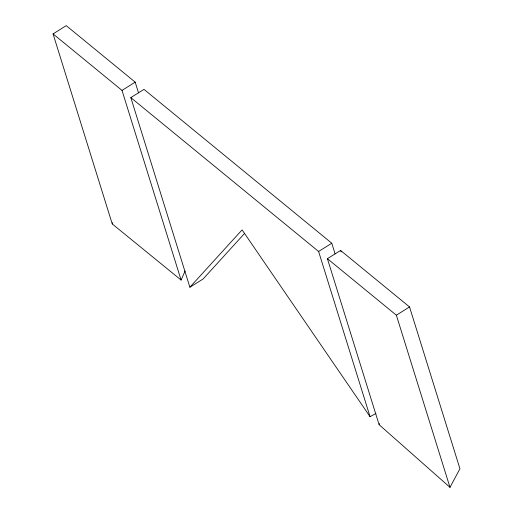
<?xml version="1.0" encoding="UTF-8"?>
<svg xmlns="http://www.w3.org/2000/svg" width="513" height="513" viewBox="0 0 513 513"><rect width="100%" height="100%" fill="white"/><g stroke="black" fill="none" stroke-linecap="round" stroke-linejoin="round"><path stroke-width="0.77" d="M185.135 270.941L181.083 280.053L112.244 223.931L112.828 222.629M379.107 424.693L327.409 258.693L340.587 250.447L409.541 306.947L459.943 468.76L449.978 487.35L379.107 424.693L379.735 423.533M335.117 253.941L331.783 243.233L143.999 89.365L130.815 97.611L189.874 287.222L242.085 229.875L370.065 416.697L375.939 413.433M244.143 233.902L203.065 279.021L189.874 287.222M112.244 223.931L53.057 33.896L66.241 25.65L135.195 82.151L138.523 92.834M53.057 33.896L122.011 90.397L135.195 82.151M130.815 97.611L318.605 251.485L331.783 243.233M327.409 258.693L396.363 315.194L409.541 306.947M396.363 315.194L449.978 487.35M340.587 250.447L341.062 251.973M318.605 251.485L370.065 416.697M122.011 90.397L181.083 280.053"/></g></svg>
